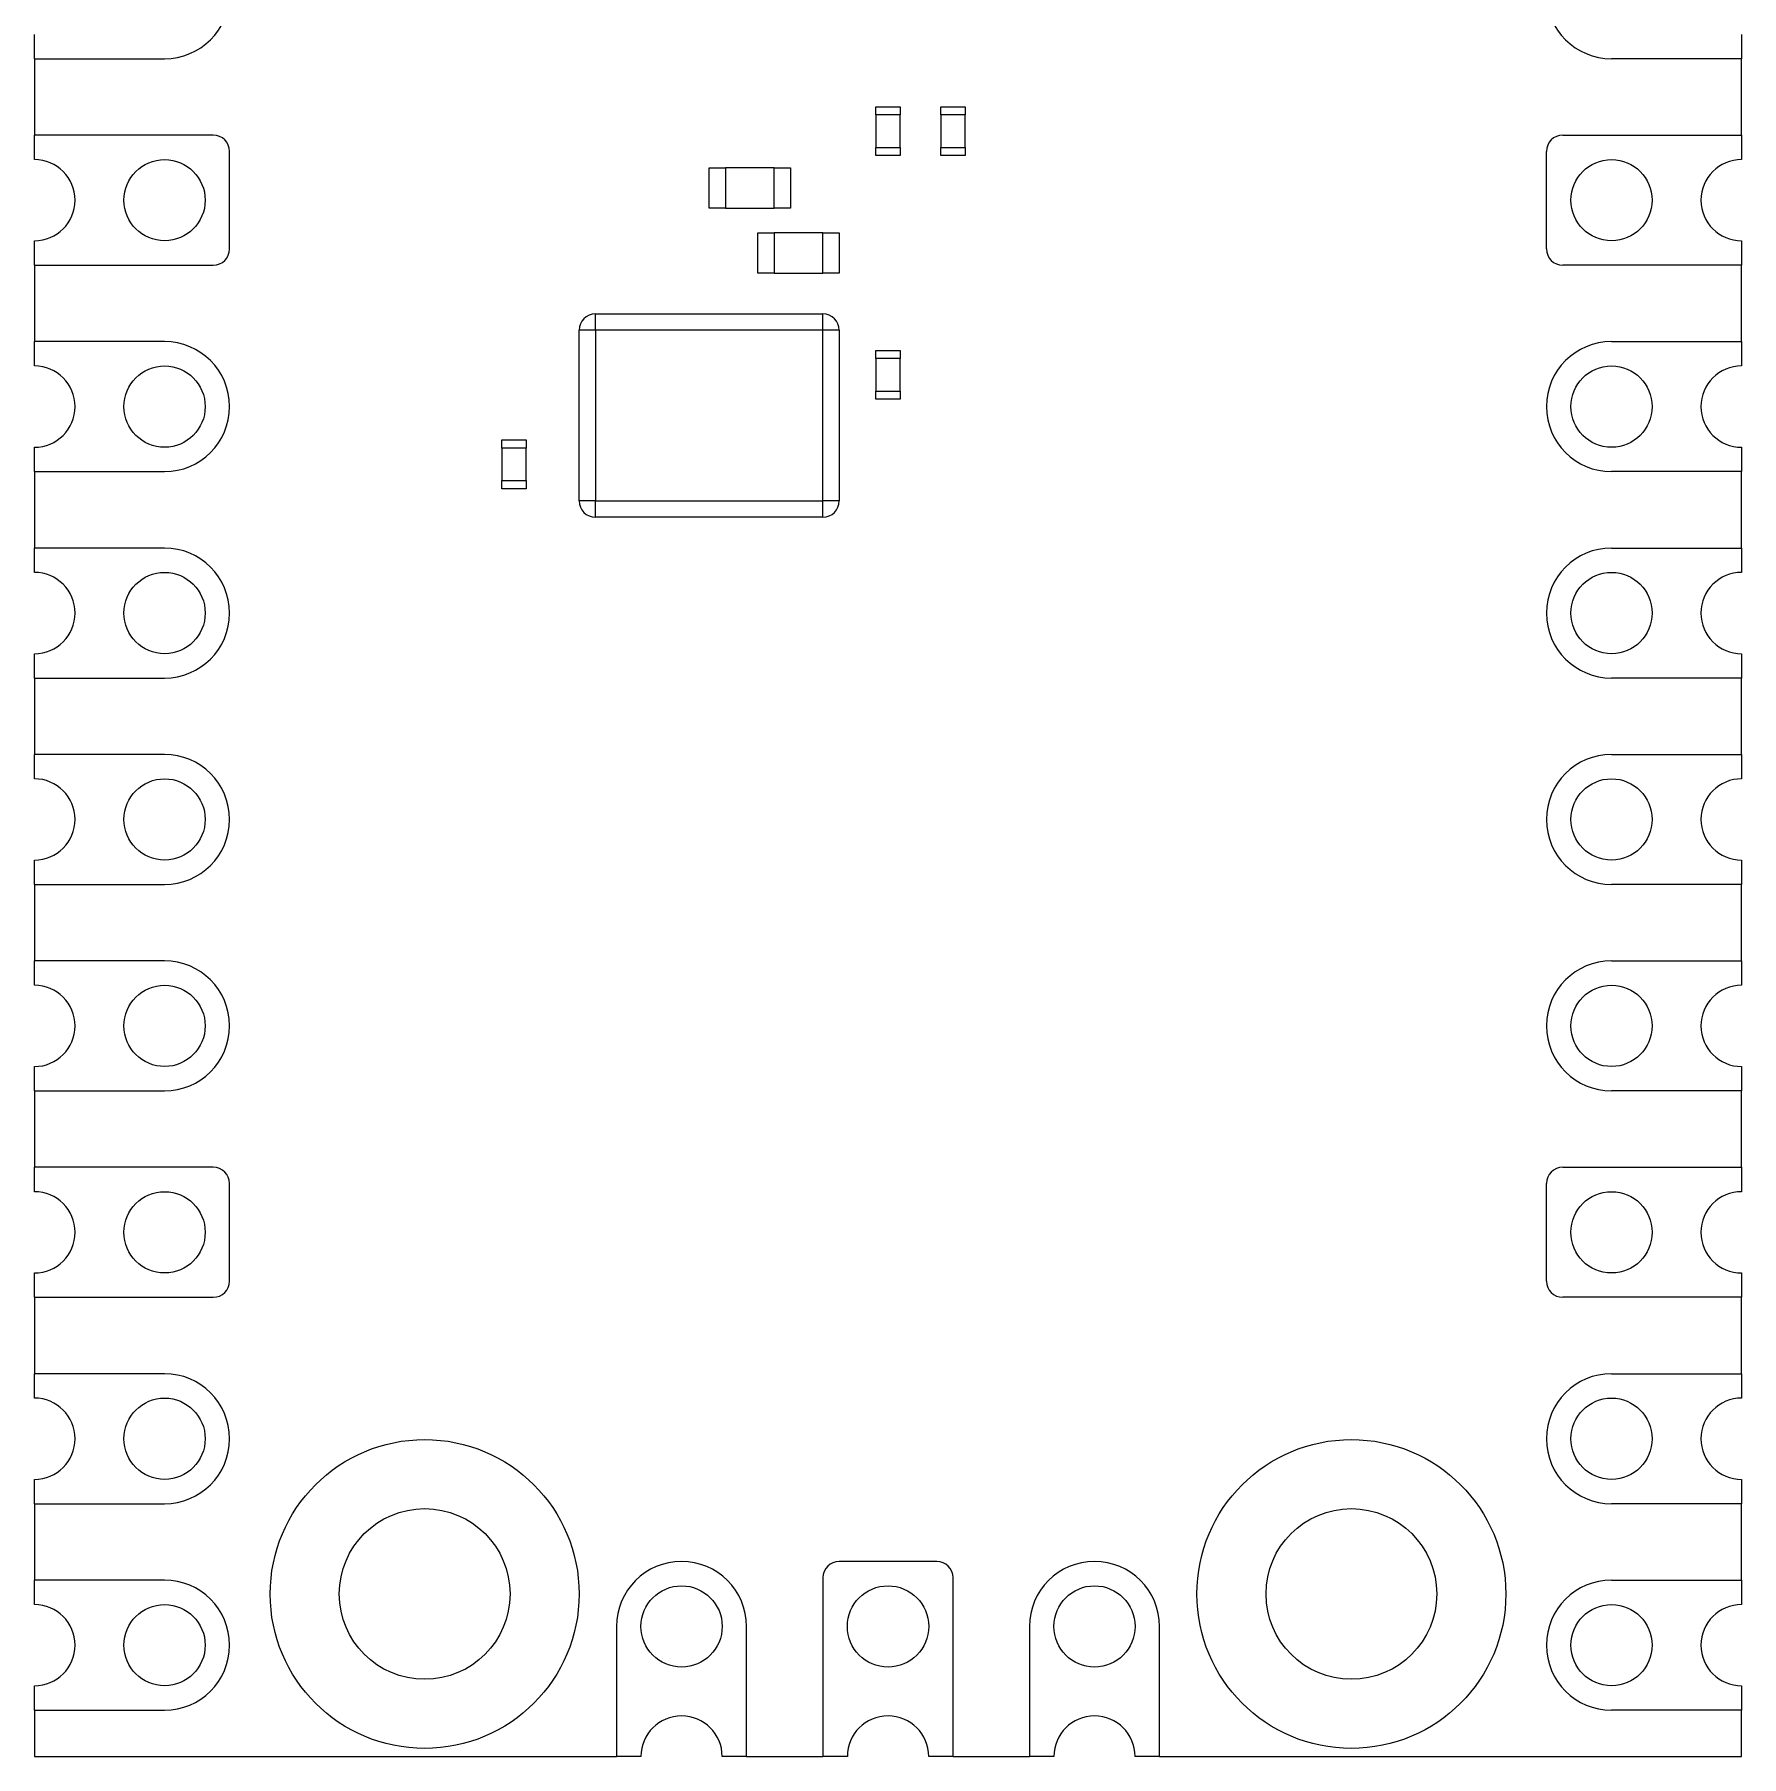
# Model space of a CAD drawing. Header units: millimetres. Extents: x 15 to 1184, y 5 to 836.
# Drawn here: x 533.8 to 638.8, y 331 to 436.9 of the extents above; entities that cross this region are included whole.
import ezdxf

# ---------------------------------------------------------------- set-up
doc = ezdxf.new("R2010")
doc.units = ezdxf.units.MM

msp = doc.modelspace()

# ---------------------------------------------------------------- linework, layer by layer
at = {"color": 7, "linetype": 'Continuous', "lineweight": 25}
for p, q in [((533.76, 435.44), (533.76, 436.94)), ((638.76, 436.94), (638.76, 435.44)), ((533.76, 435.44), (533.76, 430.74)), ((533.76, 435.44), (541.76, 435.44)), ((638.76, 435.44), (630.76, 435.44)), ((638.76, 430.74), (638.76, 435.44)), ((585.51, 431.99), (585.51, 432.49)), ((585.51, 432.49), (587.01, 432.49)), ((587.01, 432.49), (587.01, 431.99)), ((589.51, 432.49), (591.01, 432.49)), ((589.51, 431.99), (589.51, 432.49)), ((591.01, 432.49), (591.01, 431.99)), ((585.51, 431.99), (585.51, 429.99)), ((587.01, 431.99), (585.51, 431.99)), ((587.01, 429.99), (587.01, 431.99)), ((589.51, 431.99), (589.51, 429.99)), ((591.01, 431.99), (589.51, 431.99)), ((591.01, 429.99), (591.01, 431.99)), ((544.76, 430.74), (533.76, 430.74)), ((533.76, 429.24), (533.76, 430.74)), ((627.76, 430.74), (638.76, 430.74)), ((638.76, 430.74), (638.76, 429.24)), ((545.76, 423.74), (545.76, 429.74)), ((585.51, 429.99), (587.01, 429.99)), ((585.51, 429.49), (585.51, 429.99)), ((587.01, 429.49), (585.51, 429.49)), ((587.01, 429.99), (587.01, 429.49)), ((589.51, 429.99), (591.01, 429.99)), ((589.51, 429.49), (589.51, 429.99)), ((591.01, 429.49), (589.51, 429.49)), ((591.01, 429.99), (591.01, 429.49)), ((626.76, 423.74), (626.76, 429.74)), ((575.26, 428.74), (576.26, 428.74)), ((575.26, 426.24), (575.26, 428.74)), ((576.26, 428.74), (576.26, 426.24)), ((579.26, 428.74), (576.26, 428.74)), ((579.26, 426.24), (579.26, 428.74)), ((579.26, 428.74), (580.26, 428.74)), ((580.26, 428.74), (580.26, 426.24)), ((576.26, 426.24), (575.26, 426.24)), ((576.26, 426.24), (579.26, 426.24)), ((580.26, 426.24), (579.26, 426.24)), ((533.76, 422.74), (533.76, 424.24)), ((578.26, 422.24), (578.26, 424.74)), ((578.26, 424.74), (579.26, 424.74)), ((579.26, 424.74), (579.26, 422.24)), ((582.26, 424.74), (579.26, 424.74)), ((582.26, 422.24), (582.26, 424.74)), ((582.26, 424.74), (583.26, 424.74)), ((583.26, 424.74), (583.26, 422.24)), ((638.76, 424.24), (638.76, 422.74)), ((533.76, 422.74), (533.76, 418.04)), ((533.76, 422.74), (544.76, 422.74)), ((579.26, 422.24), (578.26, 422.24)), ((579.26, 422.24), (582.26, 422.24)), ((583.26, 422.24), (582.26, 422.24)), ((638.76, 422.74), (627.76, 422.74)), ((638.76, 418.04), (638.76, 422.74)), ((568.26, 418.74), (568.26, 419.74)), ((568.26, 419.74), (582.26, 419.74)), ((582.26, 418.74), (582.26, 419.74)), ((568.26, 418.74), (567.26, 418.74)), ((567.26, 408.24), (567.26, 418.74)), ((568.26, 418.74), (568.26, 408.24)), ((582.26, 418.74), (568.26, 418.74)), ((582.26, 408.24), (582.26, 418.74)), ((583.26, 418.74), (582.26, 418.74)), ((583.26, 418.74), (583.26, 408.24)), ((541.76, 418.04), (533.76, 418.04)), ((533.76, 416.54), (533.76, 418.04)), ((585.51, 417.49), (587.01, 417.49)), ((585.51, 416.99), (585.51, 417.49)), ((587.01, 417.49), (587.01, 416.99)), ((630.76, 418.04), (638.76, 418.04)), ((638.76, 418.04), (638.76, 416.54)), ((585.51, 416.99), (585.51, 414.99)), ((587.01, 416.99), (585.51, 416.99)), ((587.01, 414.99), (587.01, 416.99)), ((585.51, 414.99), (587.01, 414.99)), ((585.51, 414.49), (585.51, 414.99)), ((587.01, 414.49), (585.51, 414.49)), ((587.01, 414.99), (587.01, 414.49)), ((533.76, 410.04), (533.76, 411.54)), ((562.51, 411.99), (564.01, 411.99)), ((562.51, 411.49), (562.51, 411.99)), ((562.51, 411.49), (562.51, 409.49)), ((564.01, 411.49), (562.51, 411.49)), ((564.01, 411.99), (564.01, 411.49)), ((564.01, 409.49), (564.01, 411.49)), ((638.76, 411.54), (638.76, 410.04)), ((533.76, 410.04), (533.76, 405.34)), ((533.76, 410.04), (541.76, 410.04)), ((638.76, 410.04), (630.76, 410.04)), ((638.76, 405.34), (638.76, 410.04)), ((562.51, 409.49), (564.01, 409.49)), ((562.51, 408.99), (562.51, 409.49)), ((564.01, 408.99), (562.51, 408.99)), ((564.01, 409.49), (564.01, 408.99)), ((568.26, 408.24), (567.26, 408.24)), ((568.26, 407.24), (568.26, 408.24)), ((568.26, 408.24), (582.26, 408.24)), ((582.26, 407.24), (582.26, 408.24)), ((583.26, 408.24), (582.26, 408.24)), ((582.26, 407.24), (568.26, 407.24)), ((541.76, 405.34), (533.76, 405.34)), ((533.76, 403.84), (533.76, 405.34)), ((630.76, 405.34), (638.76, 405.34)), ((638.76, 405.34), (638.76, 403.84)), ((533.76, 397.34), (533.76, 398.84)), ((638.76, 398.84), (638.76, 397.34)), ((533.76, 397.34), (533.76, 392.64)), ((533.76, 397.34), (541.76, 397.34)), ((638.76, 397.34), (630.76, 397.34)), ((638.76, 392.64), (638.76, 397.34)), ((541.76, 392.64), (533.76, 392.64)), ((533.76, 391.14), (533.76, 392.64)), ((630.76, 392.64), (638.76, 392.64)), ((638.76, 392.64), (638.76, 391.14)), ((533.76, 384.64), (533.76, 386.14)), ((638.76, 386.14), (638.76, 384.64)), ((533.76, 384.64), (533.76, 379.94)), ((533.76, 384.64), (541.76, 384.64)), ((638.76, 384.64), (630.76, 384.64)), ((638.76, 379.94), (638.76, 384.64)), ((541.76, 379.94), (533.76, 379.94)), ((533.76, 378.44), (533.76, 379.94)), ((630.76, 379.94), (638.76, 379.94)), ((638.76, 379.94), (638.76, 378.44)), ((533.76, 371.94), (533.76, 373.44)), ((638.76, 373.44), (638.76, 371.94)), ((533.76, 371.94), (533.76, 367.24)), ((533.76, 371.94), (541.76, 371.94)), ((638.76, 371.94), (630.76, 371.94)), ((638.76, 367.24), (638.76, 371.94)), ((544.76, 367.24), (533.76, 367.24)), ((533.76, 365.74), (533.76, 367.24)), ((627.76, 367.24), (638.76, 367.24)), ((638.76, 367.24), (638.76, 365.74)), ((545.76, 360.24), (545.76, 366.24)), ((626.76, 360.24), (626.76, 366.24)), ((533.76, 359.24), (533.76, 360.74)), ((638.76, 360.74), (638.76, 359.24)), ((533.76, 359.24), (533.76, 354.54)), ((533.76, 359.24), (544.76, 359.24)), ((638.76, 359.24), (627.76, 359.24)), ((638.76, 354.54), (638.76, 359.24)), ((541.76, 354.54), (533.76, 354.54)), ((533.76, 353.04), (533.76, 354.54)), ((630.76, 354.54), (638.76, 354.54)), ((638.76, 354.54), (638.76, 353.04)), ((533.76, 346.54), (533.76, 348.04)), ((638.76, 348.04), (638.76, 346.54)), ((533.76, 346.54), (533.76, 341.84)), ((533.76, 346.54), (541.76, 346.54)), ((638.76, 346.54), (630.76, 346.54)), ((638.76, 341.84), (638.76, 346.54)), ((589.26, 342.99), (583.26, 342.99)), ((541.76, 341.84), (533.76, 341.84)), ((533.76, 340.34), (533.76, 341.84)), ((582.26, 341.99), (582.26, 330.99)), ((590.26, 330.99), (590.26, 341.99)), ((630.76, 341.84), (638.76, 341.84)), ((638.76, 341.84), (638.76, 340.34)), ((569.56, 338.99), (569.56, 330.99)), ((577.56, 330.99), (577.56, 338.99)), ((594.96, 338.99), (594.96, 330.99)), ((602.96, 330.99), (602.96, 338.99)), ((533.76, 333.84), (533.76, 335.34)), ((638.76, 335.34), (638.76, 333.84)), ((533.76, 333.84), (533.76, 330.99)), ((533.76, 333.84), (541.76, 333.84)), ((638.76, 333.84), (630.76, 333.84)), ((638.76, 330.99), (638.76, 333.84)), ((533.76, 330.99), (569.56, 330.99)), ((571.06, 330.99), (569.56, 330.99)), ((577.56, 330.99), (576.06, 330.99)), ((577.56, 330.99), (582.26, 330.99)), ((583.76, 330.99), (582.26, 330.99)), ((590.26, 330.99), (588.76, 330.99)), ((590.26, 330.99), (594.96, 330.99)), ((596.46, 330.99), (594.96, 330.99)), ((602.96, 330.99), (601.46, 330.99)), ((602.96, 330.99), (638.76, 330.99))]:
    msp.add_line(p, q, dxfattribs=at)
for centre, radius in [((541.76, 426.74), 2.5), ((630.76, 426.74), 2.5), ((541.76, 414.04), 2.5), ((630.76, 414.04), 2.5), ((541.76, 401.34), 2.5), ((630.76, 401.34), 2.5), ((541.76, 388.64), 2.5), ((630.76, 388.64), 2.5), ((541.76, 375.94), 2.5), ((630.76, 375.94), 2.5), ((541.76, 363.24), 2.5), ((630.76, 363.24), 2.5), ((541.76, 350.54), 2.5), ((630.76, 350.54), 2.5), ((557.76, 340.99), 9.5), ((614.76, 340.99), 9.5), ((557.76, 340.99), 5.25), ((614.76, 340.99), 5.25), ((573.56, 338.99), 2.5), ((586.26, 338.99), 2.5), ((598.96, 338.99), 2.5), ((541.76, 337.84), 2.5), ((630.76, 337.84), 2.5)]:
    msp.add_circle(centre, radius, dxfattribs=at)
for centre, radius, start, end in [((541.76, 439.44), 4, 270, 90), ((630.76, 439.44), 4, 90, 270), ((544.76, 429.74), 1, 0, 90), ((627.76, 429.74), 1, 90, 180), ((533.76, 426.74), 2.5, 270, 90), ((638.76, 426.74), 2.5, 90, 270), ((544.76, 423.74), 1, 270, 0), ((627.76, 423.74), 1, 180, 270), ((568.26, 418.74), 1, 90, 180), ((582.26, 418.74), 1, 0, 90), ((541.76, 414.04), 4, 270, 90), ((630.76, 414.04), 4, 90, 270), ((533.76, 414.04), 2.5, 270, 90), ((638.76, 414.04), 2.5, 90, 270), ((568.26, 408.24), 1, 180, 270), ((582.26, 408.24), 1, 270, 0), ((541.76, 401.34), 4, 270, 90), ((630.76, 401.34), 4, 90, 270), ((533.76, 401.34), 2.5, 270, 90), ((638.76, 401.34), 2.5, 90, 270), ((541.76, 388.64), 4, 270, 90), ((630.76, 388.64), 4, 90, 270), ((533.76, 388.64), 2.5, 270, 90), ((638.76, 388.64), 2.5, 90, 270), ((541.76, 375.94), 4, 270, 90), ((630.76, 375.94), 4, 90, 270), ((533.76, 375.94), 2.5, 270, 90), ((638.76, 375.94), 2.5, 90, 270), ((544.76, 366.24), 1, 0, 90), ((627.76, 366.24), 1, 90, 180), ((533.76, 363.24), 2.5, 270, 90), ((638.76, 363.24), 2.5, 90, 270), ((544.76, 360.24), 1, 270, 0), ((627.76, 360.24), 1, 180, 270), ((541.76, 350.54), 4, 270, 90), ((630.76, 350.54), 4, 90, 270), ((533.76, 350.54), 2.5, 270, 90), ((638.76, 350.54), 2.5, 90, 270), ((573.56, 338.99), 4, 0, 180), ((583.26, 341.99), 1, 90, 180), ((589.26, 341.99), 1, 0, 90), ((598.96, 338.99), 4, 0, 180), ((541.76, 337.84), 4, 270, 90), ((630.76, 337.84), 4, 90, 270), ((533.76, 337.84), 2.5, 270, 90), ((638.76, 337.84), 2.5, 90, 270), ((573.56, 330.99), 2.5, 0, 180), ((586.26, 330.99), 2.5, 0, 180), ((598.96, 330.99), 2.5, 0, 180)]:
    msp.add_arc(centre, radius, start, end, dxfattribs=at)

doc.saveas('drawing.dxf')
